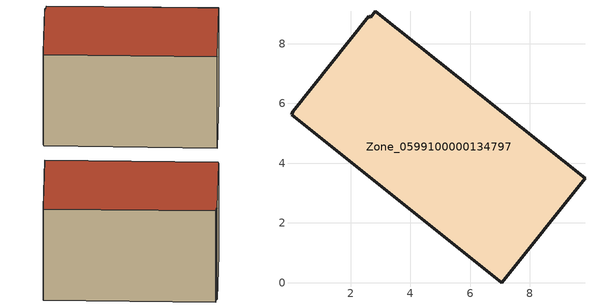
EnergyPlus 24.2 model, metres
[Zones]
Zone_0599100000134797
 floor ground (C_G): 0.02,5.62 0.07,5.73 2.62,8.93 2.67,8.88 2.83,9.09 9.85,3.5 7.06,0 z0.5
 wall outside (C_F): 2.83,9.09 2.67,8.88 2.62,8.93 0.07,5.73 0.02,5.62 7.06,0 9.85,3.5 2.83,9.09 z0.5:6.23
 roof outside (C_R): 0.07,5.73 0.02,5.62 7.06,0 9.85,3.5 2.83,9.09 2.67,8.88 2.62,8.93 z6.23
[BUILDING]
Pand.0599100000134797: North Axis=0; Terrain=City; Loads Convergence Tolerance Value=0.04; Temperature Convergence Tolerance Value=0.4; Solar Distribution=FullExterior; Maximum Number of Warmup Days=25; Minimum Number of Warmup Days=1
[Site:Location]
Rotterdam.The.Hague.AP_ZH_NLD Design_Conditions: Latitude=51.96; Longitude=4.45; Time Zone=1; Elevation=-4.5
[SITE:GROUNDTEMPERATURE:BUILDINGSURFACE]
18, 18, 18, 18, 18, 18, 18, 18, 18, 18, 18, 18
[MATERIAL] Thermal Absorptance=0.9; Solar Absorptance=0.7; Visible Absorptance=0.7
Name | Roughness | Thickness | Conductivity | Density | Specific Heat
G.TC.1946-1964 | MediumSmooth | 0.15 | 1 | 540 | 1210
F.TC.1946-1964 | Rough | 0.3 | 0.857143 | 1920 | 840
R.TC.1946-1964 | MediumRough | 0.2 | 0.235294 | 1500 | 1000
[CONSTRUCTION]
C_G: G.TC.1946-1964
C_F: F.TC.1946-1964
C_R: R.TC.1946-1964
[ZONE]
Zone_0599100000134797: Type=1; Multiplier=1; Ceiling Height=Autocalculate; Volume=Autocalculate; Floor Area=autocalculate; Part of Total Floor Area=Yes
[ZONEINFILTRATION:DESIGNFLOWRATE]
Infil_Zone_0599100000134797: Zone or ZoneList or Space or SpaceList=Zone_0599100000134797; Schedule=AlwaysOn; Design Flow Rate Calculation Method=Flow/Area; Flow Rate per Floor Area=0.003; Constant Term Coefficient=1; Temperature Term Coefficient=0; Velocity Term Coefficient=0; Velocity Squared Term Coefficient=0
[HVACTEMPLATE:ZONE:IDEALLOADSAIRSYSTEM]
Zone_0599100000134797: Maximum Heating Supply Air Temperature=50; Minimum Cooling Supply Air Temperature=13; Maximum Heating Supply Air Humidity Ratio=0.0156; Minimum Cooling Supply Air Humidity Ratio=0.0077; Heating Limit=NoLimit; Cooling Limit=NoLimit; Dehumidification Control Type=ConstantSensibleHeatRatio; Cooling Sensible Heat Ratio=0.7; Dehumidification Setpoint=60; Humidification Control Type=None; Humidification Setpoint=30; Outdoor Air Method=None; Outdoor Air Flow Rate per Person=0.00944; Outdoor Air Flow Rate per Zone Floor Area=0; Outdoor Air Flow Rate per Zone=0; Demand Controlled Ventilation Type=None; Outdoor Air Economizer Type=NoEconomizer; Heat Recovery Type=None; Sensible Heat Recovery Effectiveness=0.7; Latent Heat Recovery Effectiveness=0.65
[ZONECONTROL:THERMOSTAT]
ThermostatControl_Zone_0599100000134797: Zone or ZoneList=Zone_0599100000134797; Control Type Schedule=DualSetpointControlType; Control 1=Thermostat_Zone_0599100000134797; Temperature Difference Between Cutout And Setpoint=0
[THERMOSTATSETPOINT:DUALSETPOINT]
Thermostat_Zone_0599100000134797: Heating Setpoint Temperature Schedule=HeatingSetpoint_Zone_0599100000134797; Cooling Setpoint Temperature Schedule=CoolingSetpoint_Zone_0599100000134797
[SCHEDULE:COMPACT]
HeatingSetpoint_Zone_0599100000134797: Through: 12/31, For: AllDays, Until: 24:00, 21
CoolingSetpoint_Zone_0599100000134797: Through: 12/31, For: AllDays, Until: 24:00, 24
DualSetpointControlType: Through: 12/31, For: AllDays, Until: 24:00, 4
AlwaysOn: Through: 12/31, For: AllDays, Until: 24:00, 1
